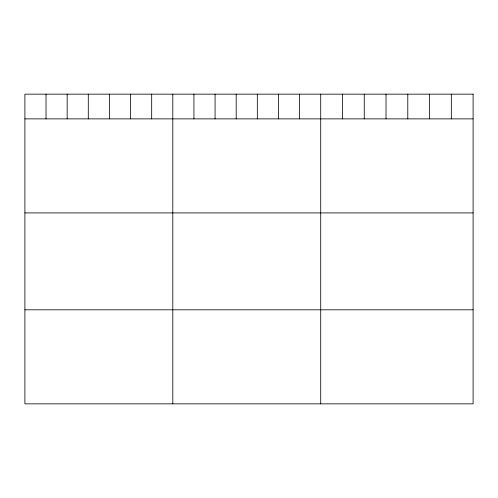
<?xml version="1.0" encoding="UTF-8"?>
<svg xmlns="http://www.w3.org/2000/svg" width="498" height="498" viewBox="0 0 498 498"><rect width="100%" height="100%" fill="white"/><g stroke="black" fill="none" stroke-linecap="round" stroke-linejoin="round"><path stroke-width="0.75" d="M24.9 118.873L473.1 118.873M24.9 212.914L473.1 212.914M24.9 309.806L473.1 309.806M451.331 94.153L451.331 118.873M429.562 94.153L429.562 118.873M407.794 94.153L407.794 118.873M386.018 94.153L386.018 118.873M364.25 94.153L364.25 118.873M342.481 94.153L342.481 118.873M320.712 94.153L320.712 403.847M299.584 94.153L299.584 118.873M278.45 94.153L278.45 118.873M257.323 94.153L257.323 118.873M236.195 94.153L236.195 118.873M215.068 94.153L215.068 118.873M193.934 94.153L193.934 118.873M172.806 94.153L172.806 403.847M151.678 94.153L151.678 118.873M130.544 94.153L130.544 118.873M109.417 94.153L109.417 118.873M88.289 94.153L88.289 118.873M67.162 94.153L67.162 118.873M46.028 94.153L46.028 118.873M473.1 94.153L24.9 94.153L24.9 403.847L473.1 403.847L473.1 94.153"/></g></svg>
